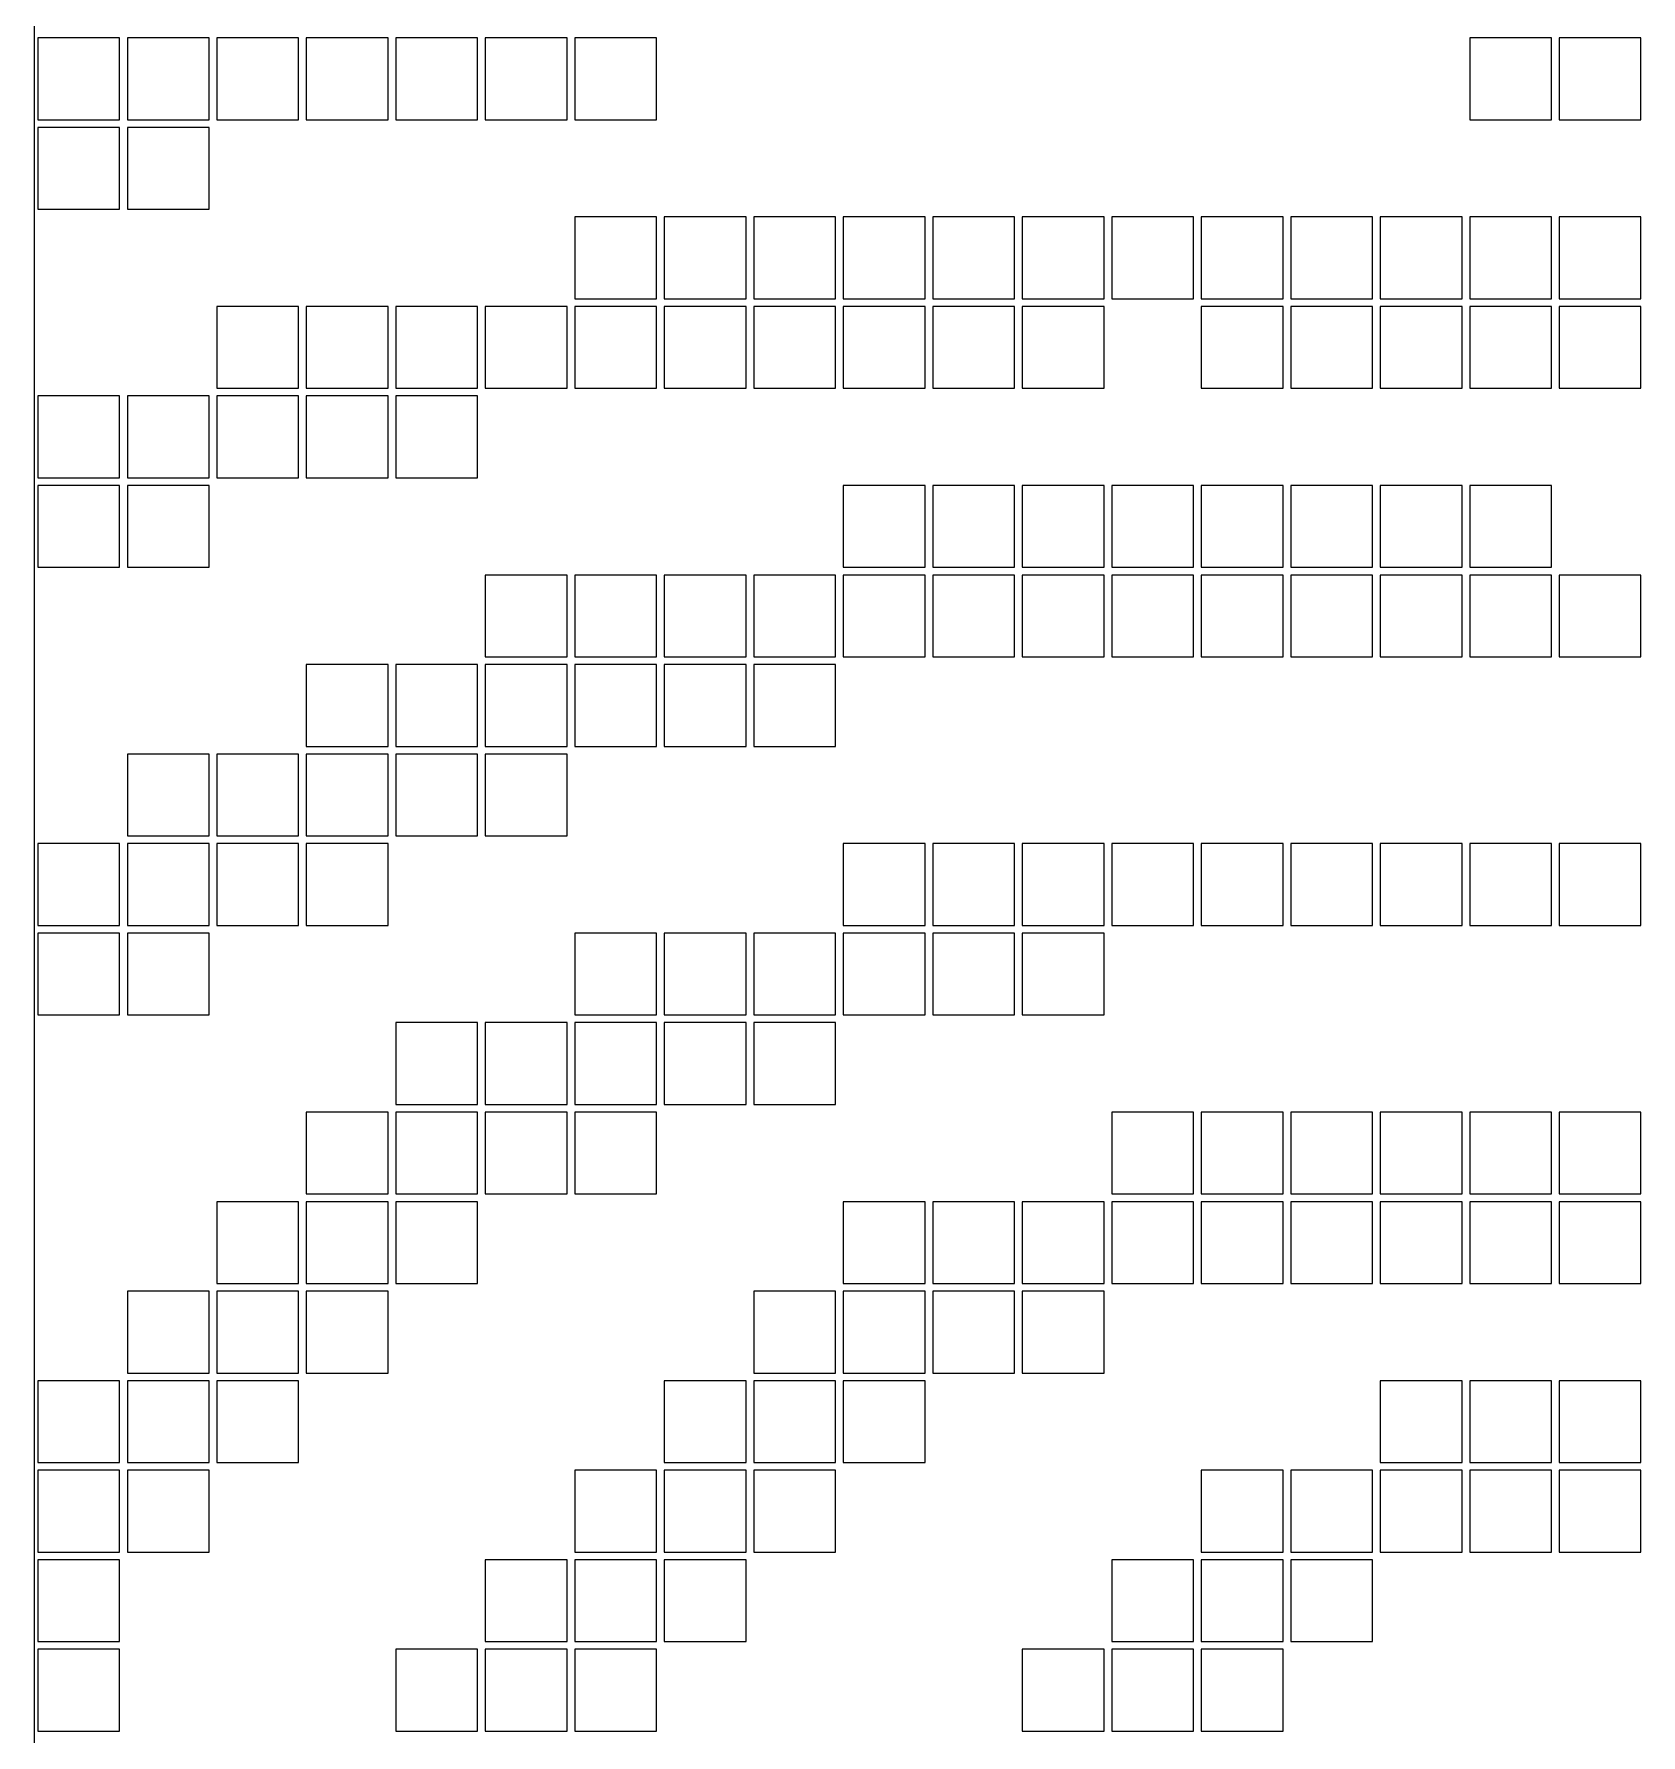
# Model space of a CAD drawing. Extents: x -243 to 243, y -243 to 243.
# Drawn here: x -243.2 to -128.3, y -121.6 to 0 of the extents above; entities that cross this region are included whole.
import ezdxf

# ---------------------------------------------------------------- set-up
doc = ezdxf.new("R2010")
doc.units = 0

msp = doc.modelspace()

# ---------------------------------------------------------------- linework, layer by layer
at = {"layer": 'BOARD'}
msp.add_line((-243.2, 243.2), (-243.2, -243.2), dxfattribs=at)
at = {"layer": 'PATCHES'}
for p, q in [((-237.075, -0.275), (-242.925, -0.275)), ((-242.925, -0.275), (-242.925, -6.125)), ((-237.075, -6.125), (-237.075, -0.275)), ((-230.675, -0.275), (-236.525, -0.275)), ((-236.525, -0.275), (-236.525, -6.125)), ((-230.675, -6.125), (-230.675, -0.275)), ((-224.275, -0.275), (-230.125, -0.275)), ((-230.125, -0.275), (-230.125, -6.125)), ((-224.275, -6.125), (-224.275, -0.275)), ((-217.875, -0.275), (-223.725, -0.275)), ((-223.725, -0.275), (-223.725, -6.125)), ((-217.875, -6.125), (-217.875, -0.275)), ((-211.475, -0.275), (-217.325, -0.275)), ((-217.325, -0.275), (-217.325, -6.125)), ((-211.475, -6.125), (-211.475, -0.275)), ((-205.075, -0.275), (-210.925, -0.275)), ((-210.925, -0.275), (-210.925, -6.125)), ((-205.075, -6.125), (-205.075, -0.275)), ((-198.675, -0.275), (-204.525, -0.275)), ((-204.525, -0.275), (-204.525, -6.125)), ((-198.675, -6.125), (-198.675, -0.275)), ((-134.675, -0.275), (-140.525, -0.275)), ((-140.525, -0.275), (-140.525, -6.125)), ((-134.675, -6.125), (-134.675, -0.275)), ((-128.275, -0.275), (-134.125, -0.275)), ((-134.125, -0.275), (-134.125, -6.125)), ((-128.275, -6.125), (-128.275, -0.275)), ((-242.925, -6.125), (-237.075, -6.125)), ((-237.075, -6.675), (-242.925, -6.675)), ((-242.925, -6.675), (-242.925, -12.525)), ((-237.075, -12.525), (-237.075, -6.675)), ((-236.525, -6.125), (-230.675, -6.125)), ((-230.675, -6.675), (-236.525, -6.675)), ((-236.525, -6.675), (-236.525, -12.525)), ((-230.675, -12.525), (-230.675, -6.675)), ((-230.125, -6.125), (-224.275, -6.125)), ((-223.725, -6.125), (-217.875, -6.125)), ((-217.325, -6.125), (-211.475, -6.125)), ((-210.925, -6.125), (-205.075, -6.125)), ((-204.525, -6.125), (-198.675, -6.125)), ((-140.525, -6.125), (-134.675, -6.125)), ((-134.125, -6.125), (-128.275, -6.125)), ((-242.925, -12.525), (-237.075, -12.525)), ((-236.525, -12.525), (-230.675, -12.525)), ((-198.675, -13.075), (-204.525, -13.075)), ((-204.525, -13.075), (-204.525, -18.925)), ((-198.675, -18.925), (-198.675, -13.075)), ((-192.275, -13.075), (-198.125, -13.075)), ((-198.125, -13.075), (-198.125, -18.925)), ((-192.275, -18.925), (-192.275, -13.075)), ((-185.875, -13.075), (-191.725, -13.075)), ((-191.725, -13.075), (-191.725, -18.925)), ((-185.875, -18.925), (-185.875, -13.075)), ((-179.475, -13.075), (-185.325, -13.075)), ((-185.325, -13.075), (-185.325, -18.925)), ((-179.475, -18.925), (-179.475, -13.075)), ((-173.075, -13.075), (-178.925, -13.075)), ((-178.925, -13.075), (-178.925, -18.925)), ((-173.075, -18.925), (-173.075, -13.075)), ((-166.675, -13.075), (-172.525, -13.075)), ((-172.525, -13.075), (-172.525, -18.925)), ((-166.675, -18.925), (-166.675, -13.075)), ((-160.275, -13.075), (-166.125, -13.075)), ((-166.125, -13.075), (-166.125, -18.925)), ((-160.275, -18.925), (-160.275, -13.075)), ((-153.875, -13.075), (-159.725, -13.075)), ((-159.725, -13.075), (-159.725, -18.925)), ((-153.875, -18.925), (-153.875, -13.075)), ((-147.475, -13.075), (-153.325, -13.075)), ((-153.325, -13.075), (-153.325, -18.925)), ((-147.475, -18.925), (-147.475, -13.075)), ((-141.075, -13.075), (-146.925, -13.075)), ((-146.925, -13.075), (-146.925, -18.925)), ((-141.075, -18.925), (-141.075, -13.075)), ((-134.675, -13.075), (-140.525, -13.075)), ((-140.525, -13.075), (-140.525, -18.925)), ((-134.675, -18.925), (-134.675, -13.075)), ((-128.275, -13.075), (-134.125, -13.075)), ((-134.125, -13.075), (-134.125, -18.925)), ((-128.275, -18.925), (-128.275, -13.075)), ((-204.525, -18.925), (-198.675, -18.925)), ((-198.125, -18.925), (-192.275, -18.925)), ((-191.725, -18.925), (-185.875, -18.925)), ((-185.325, -18.925), (-179.475, -18.925)), ((-178.925, -18.925), (-173.075, -18.925)), ((-172.525, -18.925), (-166.675, -18.925)), ((-166.125, -18.925), (-160.275, -18.925)), ((-159.725, -18.925), (-153.875, -18.925)), ((-153.325, -18.925), (-147.475, -18.925)), ((-146.925, -18.925), (-141.075, -18.925)), ((-140.525, -18.925), (-134.675, -18.925)), ((-134.125, -18.925), (-128.275, -18.925)), ((-224.275, -19.475), (-230.125, -19.475)), ((-230.125, -19.475), (-230.125, -25.325)), ((-224.275, -25.325), (-224.275, -19.475)), ((-217.875, -19.475), (-223.725, -19.475)), ((-223.725, -19.475), (-223.725, -25.325)), ((-217.875, -25.325), (-217.875, -19.475)), ((-211.475, -19.475), (-217.325, -19.475)), ((-217.325, -19.475), (-217.325, -25.325)), ((-211.475, -25.325), (-211.475, -19.475)), ((-205.075, -19.475), (-210.925, -19.475)), ((-210.925, -19.475), (-210.925, -25.325)), ((-205.075, -25.325), (-205.075, -19.475)), ((-198.675, -19.475), (-204.525, -19.475)), ((-204.525, -19.475), (-204.525, -25.325)), ((-198.675, -25.325), (-198.675, -19.475)), ((-192.275, -19.475), (-198.125, -19.475)), ((-198.125, -19.475), (-198.125, -25.325)), ((-192.275, -25.325), (-192.275, -19.475)), ((-185.875, -19.475), (-191.725, -19.475)), ((-191.725, -19.475), (-191.725, -25.325)), ((-185.875, -25.325), (-185.875, -19.475)), ((-179.475, -19.475), (-185.325, -19.475)), ((-185.325, -19.475), (-185.325, -25.325)), ((-179.475, -25.325), (-179.475, -19.475)), ((-173.075, -19.475), (-178.925, -19.475)), ((-178.925, -19.475), (-178.925, -25.325)), ((-173.075, -25.325), (-173.075, -19.475)), ((-166.675, -19.475), (-172.525, -19.475)), ((-172.525, -19.475), (-172.525, -25.325)), ((-166.675, -25.325), (-166.675, -19.475)), ((-153.875, -19.475), (-159.725, -19.475)), ((-159.725, -19.475), (-159.725, -25.325)), ((-153.875, -25.325), (-153.875, -19.475)), ((-147.475, -19.475), (-153.325, -19.475)), ((-153.325, -19.475), (-153.325, -25.325)), ((-147.475, -25.325), (-147.475, -19.475)), ((-141.075, -19.475), (-146.925, -19.475)), ((-146.925, -19.475), (-146.925, -25.325)), ((-141.075, -25.325), (-141.075, -19.475)), ((-134.675, -19.475), (-140.525, -19.475)), ((-140.525, -19.475), (-140.525, -25.325)), ((-134.675, -25.325), (-134.675, -19.475)), ((-128.275, -19.475), (-134.125, -19.475)), ((-134.125, -19.475), (-134.125, -25.325)), ((-128.275, -25.325), (-128.275, -19.475)), ((-230.125, -25.325), (-224.275, -25.325)), ((-223.725, -25.325), (-217.875, -25.325)), ((-217.325, -25.325), (-211.475, -25.325)), ((-210.925, -25.325), (-205.075, -25.325)), ((-204.525, -25.325), (-198.675, -25.325)), ((-198.125, -25.325), (-192.275, -25.325)), ((-191.725, -25.325), (-185.875, -25.325)), ((-185.325, -25.325), (-179.475, -25.325)), ((-178.925, -25.325), (-173.075, -25.325)), ((-172.525, -25.325), (-166.675, -25.325)), ((-159.725, -25.325), (-153.875, -25.325)), ((-153.325, -25.325), (-147.475, -25.325)), ((-146.925, -25.325), (-141.075, -25.325)), ((-140.525, -25.325), (-134.675, -25.325)), ((-134.125, -25.325), (-128.275, -25.325)), ((-237.075, -25.875), (-242.925, -25.875)), ((-242.925, -25.875), (-242.925, -31.725)), ((-237.075, -31.725), (-237.075, -25.875)), ((-230.675, -25.875), (-236.525, -25.875)), ((-236.525, -25.875), (-236.525, -31.725)), ((-230.675, -31.725), (-230.675, -25.875)), ((-224.275, -25.875), (-230.125, -25.875)), ((-230.125, -25.875), (-230.125, -31.725)), ((-224.275, -31.725), (-224.275, -25.875)), ((-217.875, -25.875), (-223.725, -25.875)), ((-223.725, -25.875), (-223.725, -31.725)), ((-217.875, -31.725), (-217.875, -25.875)), ((-211.475, -25.875), (-217.325, -25.875)), ((-217.325, -25.875), (-217.325, -31.725)), ((-211.475, -31.725), (-211.475, -25.875)), ((-242.925, -31.725), (-237.075, -31.725)), ((-237.075, -32.275), (-242.925, -32.275)), ((-242.925, -32.275), (-242.925, -38.125)), ((-237.075, -38.125), (-237.075, -32.275)), ((-236.525, -31.725), (-230.675, -31.725)), ((-230.675, -32.275), (-236.525, -32.275)), ((-236.525, -32.275), (-236.525, -38.125)), ((-230.675, -38.125), (-230.675, -32.275)), ((-230.125, -31.725), (-224.275, -31.725)), ((-223.725, -31.725), (-217.875, -31.725)), ((-217.325, -31.725), (-211.475, -31.725)), ((-179.475, -32.275), (-185.325, -32.275)), ((-185.325, -32.275), (-185.325, -38.125)), ((-179.475, -38.125), (-179.475, -32.275)), ((-173.075, -32.275), (-178.925, -32.275)), ((-178.925, -32.275), (-178.925, -38.125)), ((-173.075, -38.125), (-173.075, -32.275)), ((-166.675, -32.275), (-172.525, -32.275)), ((-172.525, -32.275), (-172.525, -38.125)), ((-166.675, -38.125), (-166.675, -32.275)), ((-160.275, -32.275), (-166.125, -32.275)), ((-166.125, -32.275), (-166.125, -38.125)), ((-160.275, -38.125), (-160.275, -32.275)), ((-153.875, -32.275), (-159.725, -32.275)), ((-159.725, -32.275), (-159.725, -38.125)), ((-153.875, -38.125), (-153.875, -32.275)), ((-147.475, -32.275), (-153.325, -32.275)), ((-153.325, -32.275), (-153.325, -38.125)), ((-147.475, -38.125), (-147.475, -32.275)), ((-141.075, -32.275), (-146.925, -32.275)), ((-146.925, -32.275), (-146.925, -38.125)), ((-141.075, -38.125), (-141.075, -32.275)), ((-134.675, -32.275), (-140.525, -32.275)), ((-140.525, -32.275), (-140.525, -38.125)), ((-134.675, -38.125), (-134.675, -32.275)), ((-242.925, -38.125), (-237.075, -38.125)), ((-236.525, -38.125), (-230.675, -38.125)), ((-205.075, -38.675), (-210.925, -38.675)), ((-210.925, -38.675), (-210.925, -44.525)), ((-205.075, -44.525), (-205.075, -38.675)), ((-198.675, -38.675), (-204.525, -38.675)), ((-204.525, -38.675), (-204.525, -44.525)), ((-198.675, -44.525), (-198.675, -38.675)), ((-192.275, -38.675), (-198.125, -38.675)), ((-198.125, -38.675), (-198.125, -44.525)), ((-192.275, -44.525), (-192.275, -38.675)), ((-185.875, -38.675), (-191.725, -38.675)), ((-191.725, -38.675), (-191.725, -44.525)), ((-185.875, -44.525), (-185.875, -38.675)), ((-185.325, -38.125), (-179.475, -38.125)), ((-179.475, -38.675), (-185.325, -38.675)), ((-185.325, -38.675), (-185.325, -44.525)), ((-179.475, -44.525), (-179.475, -38.675)), ((-178.925, -38.125), (-173.075, -38.125)), ((-173.075, -38.675), (-178.925, -38.675)), ((-178.925, -38.675), (-178.925, -44.525)), ((-173.075, -44.525), (-173.075, -38.675)), ((-172.525, -38.125), (-166.675, -38.125)), ((-166.675, -38.675), (-172.525, -38.675)), ((-172.525, -38.675), (-172.525, -44.525)), ((-166.675, -44.525), (-166.675, -38.675)), ((-166.125, -38.125), (-160.275, -38.125)), ((-160.275, -38.675), (-166.125, -38.675)), ((-166.125, -38.675), (-166.125, -44.525)), ((-160.275, -44.525), (-160.275, -38.675)), ((-159.725, -38.125), (-153.875, -38.125)), ((-153.875, -38.675), (-159.725, -38.675)), ((-159.725, -38.675), (-159.725, -44.525)), ((-153.875, -44.525), (-153.875, -38.675)), ((-153.325, -38.125), (-147.475, -38.125)), ((-147.475, -38.675), (-153.325, -38.675)), ((-153.325, -38.675), (-153.325, -44.525)), ((-147.475, -44.525), (-147.475, -38.675)), ((-146.925, -38.125), (-141.075, -38.125)), ((-141.075, -38.675), (-146.925, -38.675)), ((-146.925, -38.675), (-146.925, -44.525)), ((-141.075, -44.525), (-141.075, -38.675)), ((-140.525, -38.125), (-134.675, -38.125)), ((-134.675, -38.675), (-140.525, -38.675)), ((-140.525, -38.675), (-140.525, -44.525)), ((-134.675, -44.525), (-134.675, -38.675)), ((-128.275, -38.675), (-134.125, -38.675)), ((-134.125, -38.675), (-134.125, -44.525)), ((-128.275, -44.525), (-128.275, -38.675)), ((-210.925, -44.525), (-205.075, -44.525)), ((-204.525, -44.525), (-198.675, -44.525)), ((-198.125, -44.525), (-192.275, -44.525)), ((-191.725, -44.525), (-185.875, -44.525)), ((-185.325, -44.525), (-179.475, -44.525)), ((-178.925, -44.525), (-173.075, -44.525)), ((-172.525, -44.525), (-166.675, -44.525)), ((-166.125, -44.525), (-160.275, -44.525)), ((-159.725, -44.525), (-153.875, -44.525)), ((-153.325, -44.525), (-147.475, -44.525)), ((-146.925, -44.525), (-141.075, -44.525)), ((-140.525, -44.525), (-134.675, -44.525)), ((-134.125, -44.525), (-128.275, -44.525)), ((-217.875, -45.075), (-223.725, -45.075)), ((-223.725, -45.075), (-223.725, -50.925)), ((-217.875, -50.925), (-217.875, -45.075)), ((-211.475, -45.075), (-217.325, -45.075)), ((-217.325, -45.075), (-217.325, -50.925)), ((-211.475, -50.925), (-211.475, -45.075)), ((-205.075, -45.075), (-210.925, -45.075)), ((-210.925, -45.075), (-210.925, -50.925)), ((-205.075, -50.925), (-205.075, -45.075)), ((-198.675, -45.075), (-204.525, -45.075)), ((-204.525, -45.075), (-204.525, -50.925)), ((-198.675, -50.925), (-198.675, -45.075)), ((-192.275, -45.075), (-198.125, -45.075)), ((-198.125, -45.075), (-198.125, -50.925)), ((-192.275, -50.925), (-192.275, -45.075)), ((-185.875, -45.075), (-191.725, -45.075)), ((-191.725, -45.075), (-191.725, -50.925)), ((-185.875, -50.925), (-185.875, -45.075)), ((-223.725, -50.925), (-217.875, -50.925)), ((-217.325, -50.925), (-211.475, -50.925)), ((-210.925, -50.925), (-205.075, -50.925)), ((-204.525, -50.925), (-198.675, -50.925)), ((-198.125, -50.925), (-192.275, -50.925)), ((-191.725, -50.925), (-185.875, -50.925)), ((-230.675, -51.475), (-236.525, -51.475)), ((-236.525, -51.475), (-236.525, -57.325)), ((-230.675, -57.325), (-230.675, -51.475)), ((-224.275, -51.475), (-230.125, -51.475)), ((-230.125, -51.475), (-230.125, -57.325)), ((-224.275, -57.325), (-224.275, -51.475)), ((-217.875, -51.475), (-223.725, -51.475)), ((-223.725, -51.475), (-223.725, -57.325)), ((-217.875, -57.325), (-217.875, -51.475)), ((-211.475, -51.475), (-217.325, -51.475)), ((-217.325, -51.475), (-217.325, -57.325)), ((-211.475, -57.325), (-211.475, -51.475)), ((-205.075, -51.475), (-210.925, -51.475)), ((-210.925, -51.475), (-210.925, -57.325)), ((-205.075, -57.325), (-205.075, -51.475)), ((-237.075, -57.875), (-242.925, -57.875)), ((-242.925, -57.875), (-242.925, -63.725)), ((-237.075, -63.725), (-237.075, -57.875)), ((-236.525, -57.325), (-230.675, -57.325)), ((-230.675, -57.875), (-236.525, -57.875)), ((-236.525, -57.875), (-236.525, -63.725)), ((-230.675, -63.725), (-230.675, -57.875)), ((-230.125, -57.325), (-224.275, -57.325)), ((-224.275, -57.875), (-230.125, -57.875)), ((-230.125, -57.875), (-230.125, -63.725)), ((-224.275, -63.725), (-224.275, -57.875)), ((-223.725, -57.325), (-217.875, -57.325)), ((-217.875, -57.875), (-223.725, -57.875)), ((-223.725, -57.875), (-223.725, -63.725)), ((-217.875, -63.725), (-217.875, -57.875)), ((-217.325, -57.325), (-211.475, -57.325)), ((-210.925, -57.325), (-205.075, -57.325)), ((-179.475, -57.875), (-185.325, -57.875)), ((-185.325, -57.875), (-185.325, -63.725)), ((-179.475, -63.725), (-179.475, -57.875)), ((-173.075, -57.875), (-178.925, -57.875)), ((-178.925, -57.875), (-178.925, -63.725)), ((-173.075, -63.725), (-173.075, -57.875)), ((-166.675, -57.875), (-172.525, -57.875)), ((-172.525, -57.875), (-172.525, -63.725)), ((-166.675, -63.725), (-166.675, -57.875)), ((-160.275, -57.875), (-166.125, -57.875)), ((-166.125, -57.875), (-166.125, -63.725)), ((-160.275, -63.725), (-160.275, -57.875)), ((-153.875, -57.875), (-159.725, -57.875)), ((-159.725, -57.875), (-159.725, -63.725)), ((-153.875, -63.725), (-153.875, -57.875)), ((-147.475, -57.875), (-153.325, -57.875)), ((-153.325, -57.875), (-153.325, -63.725)), ((-147.475, -63.725), (-147.475, -57.875)), ((-141.075, -57.875), (-146.925, -57.875)), ((-146.925, -57.875), (-146.925, -63.725)), ((-141.075, -63.725), (-141.075, -57.875)), ((-134.675, -57.875), (-140.525, -57.875)), ((-140.525, -57.875), (-140.525, -63.725)), ((-134.675, -63.725), (-134.675, -57.875)), ((-128.275, -57.875), (-134.125, -57.875)), ((-134.125, -57.875), (-134.125, -63.725)), ((-128.275, -63.725), (-128.275, -57.875)), ((-242.925, -63.725), (-237.075, -63.725)), ((-237.075, -64.275), (-242.925, -64.275)), ((-242.925, -64.275), (-242.925, -70.125)), ((-237.075, -70.125), (-237.075, -64.275)), ((-236.525, -63.725), (-230.675, -63.725)), ((-230.675, -64.275), (-236.525, -64.275)), ((-236.525, -64.275), (-236.525, -70.125)), ((-230.675, -70.125), (-230.675, -64.275)), ((-230.125, -63.725), (-224.275, -63.725)), ((-223.725, -63.725), (-217.875, -63.725)), ((-198.675, -64.275), (-204.525, -64.275)), ((-204.525, -64.275), (-204.525, -70.125)), ((-198.675, -70.125), (-198.675, -64.275)), ((-192.275, -64.275), (-198.125, -64.275)), ((-198.125, -64.275), (-198.125, -70.125)), ((-192.275, -70.125), (-192.275, -64.275)), ((-185.875, -64.275), (-191.725, -64.275)), ((-191.725, -64.275), (-191.725, -70.125)), ((-185.875, -70.125), (-185.875, -64.275)), ((-185.325, -63.725), (-179.475, -63.725)), ((-179.475, -64.275), (-185.325, -64.275)), ((-185.325, -64.275), (-185.325, -70.125)), ((-179.475, -70.125), (-179.475, -64.275)), ((-178.925, -63.725), (-173.075, -63.725)), ((-173.075, -64.275), (-178.925, -64.275)), ((-178.925, -64.275), (-178.925, -70.125)), ((-173.075, -70.125), (-173.075, -64.275)), ((-172.525, -63.725), (-166.675, -63.725)), ((-166.675, -64.275), (-172.525, -64.275)), ((-172.525, -64.275), (-172.525, -70.125)), ((-166.675, -70.125), (-166.675, -64.275)), ((-166.125, -63.725), (-160.275, -63.725)), ((-159.725, -63.725), (-153.875, -63.725)), ((-153.325, -63.725), (-147.475, -63.725)), ((-146.925, -63.725), (-141.075, -63.725)), ((-140.525, -63.725), (-134.675, -63.725)), ((-134.125, -63.725), (-128.275, -63.725)), ((-242.925, -70.125), (-237.075, -70.125)), ((-236.525, -70.125), (-230.675, -70.125)), ((-204.525, -70.125), (-198.675, -70.125)), ((-198.125, -70.125), (-192.275, -70.125)), ((-191.725, -70.125), (-185.875, -70.125)), ((-185.325, -70.125), (-179.475, -70.125)), ((-178.925, -70.125), (-173.075, -70.125)), ((-172.525, -70.125), (-166.675, -70.125)), ((-211.475, -70.675), (-217.325, -70.675)), ((-217.325, -70.675), (-217.325, -76.525)), ((-211.475, -76.525), (-211.475, -70.675)), ((-205.075, -70.675), (-210.925, -70.675)), ((-210.925, -70.675), (-210.925, -76.525)), ((-205.075, -76.525), (-205.075, -70.675)), ((-198.675, -70.675), (-204.525, -70.675)), ((-204.525, -70.675), (-204.525, -76.525)), ((-198.675, -76.525), (-198.675, -70.675)), ((-192.275, -70.675), (-198.125, -70.675)), ((-198.125, -70.675), (-198.125, -76.525)), ((-192.275, -76.525), (-192.275, -70.675)), ((-185.875, -70.675), (-191.725, -70.675)), ((-191.725, -70.675), (-191.725, -76.525)), ((-185.875, -76.525), (-185.875, -70.675)), ((-217.325, -76.525), (-211.475, -76.525)), ((-210.925, -76.525), (-205.075, -76.525)), ((-204.525, -76.525), (-198.675, -76.525)), ((-198.125, -76.525), (-192.275, -76.525)), ((-191.725, -76.525), (-185.875, -76.525)), ((-217.875, -77.075), (-223.725, -77.075)), ((-223.725, -77.075), (-223.725, -82.925)), ((-217.875, -82.925), (-217.875, -77.075)), ((-211.475, -77.075), (-217.325, -77.075)), ((-217.325, -77.075), (-217.325, -82.925)), ((-211.475, -82.925), (-211.475, -77.075)), ((-205.075, -77.075), (-210.925, -77.075)), ((-210.925, -77.075), (-210.925, -82.925)), ((-205.075, -82.925), (-205.075, -77.075)), ((-198.675, -77.075), (-204.525, -77.075)), ((-204.525, -77.075), (-204.525, -82.925)), ((-198.675, -82.925), (-198.675, -77.075)), ((-160.275, -77.075), (-166.125, -77.075)), ((-166.125, -77.075), (-166.125, -82.925)), ((-160.275, -82.925), (-160.275, -77.075)), ((-153.875, -77.075), (-159.725, -77.075)), ((-159.725, -77.075), (-159.725, -82.925)), ((-153.875, -82.925), (-153.875, -77.075)), ((-147.475, -77.075), (-153.325, -77.075)), ((-153.325, -77.075), (-153.325, -82.925)), ((-147.475, -82.925), (-147.475, -77.075)), ((-141.075, -77.075), (-146.925, -77.075)), ((-146.925, -77.075), (-146.925, -82.925)), ((-141.075, -82.925), (-141.075, -77.075)), ((-134.675, -77.075), (-140.525, -77.075)), ((-140.525, -77.075), (-140.525, -82.925)), ((-134.675, -82.925), (-134.675, -77.075)), ((-128.275, -77.075), (-134.125, -77.075)), ((-134.125, -77.075), (-134.125, -82.925)), ((-128.275, -82.925), (-128.275, -77.075)), ((-224.275, -83.475), (-230.125, -83.475)), ((-230.125, -83.475), (-230.125, -89.325)), ((-224.275, -89.325), (-224.275, -83.475)), ((-223.725, -82.925), (-217.875, -82.925)), ((-217.875, -83.475), (-223.725, -83.475)), ((-223.725, -83.475), (-223.725, -89.325)), ((-217.875, -89.325), (-217.875, -83.475)), ((-217.325, -82.925), (-211.475, -82.925)), ((-211.475, -83.475), (-217.325, -83.475)), ((-217.325, -83.475), (-217.325, -89.325)), ((-211.475, -89.325), (-211.475, -83.475)), ((-210.925, -82.925), (-205.075, -82.925)), ((-204.525, -82.925), (-198.675, -82.925)), ((-179.475, -83.475), (-185.325, -83.475)), ((-185.325, -83.475), (-185.325, -89.325)), ((-179.475, -89.325), (-179.475, -83.475)), ((-173.075, -83.475), (-178.925, -83.475)), ((-178.925, -83.475), (-178.925, -89.325)), ((-173.075, -89.325), (-173.075, -83.475)), ((-166.675, -83.475), (-172.525, -83.475)), ((-172.525, -83.475), (-172.525, -89.325)), ((-166.675, -89.325), (-166.675, -83.475)), ((-166.125, -82.925), (-160.275, -82.925)), ((-160.275, -83.475), (-166.125, -83.475)), ((-166.125, -83.475), (-166.125, -89.325)), ((-160.275, -89.325), (-160.275, -83.475)), ((-159.725, -82.925), (-153.875, -82.925)), ((-153.875, -83.475), (-159.725, -83.475)), ((-159.725, -83.475), (-159.725, -89.325)), ((-153.875, -89.325), (-153.875, -83.475)), ((-153.325, -82.925), (-147.475, -82.925)), ((-147.475, -83.475), (-153.325, -83.475)), ((-153.325, -83.475), (-153.325, -89.325)), ((-147.475, -89.325), (-147.475, -83.475)), ((-146.925, -82.925), (-141.075, -82.925)), ((-141.075, -83.475), (-146.925, -83.475)), ((-146.925, -83.475), (-146.925, -89.325)), ((-141.075, -89.325), (-141.075, -83.475)), ((-140.525, -82.925), (-134.675, -82.925)), ((-134.675, -83.475), (-140.525, -83.475)), ((-140.525, -83.475), (-140.525, -89.325)), ((-134.675, -89.325), (-134.675, -83.475)), ((-134.125, -82.925), (-128.275, -82.925)), ((-128.275, -83.475), (-134.125, -83.475)), ((-134.125, -83.475), (-134.125, -89.325)), ((-128.275, -89.325), (-128.275, -83.475)), ((-230.675, -89.875), (-236.525, -89.875)), ((-236.525, -89.875), (-236.525, -95.725)), ((-230.675, -95.725), (-230.675, -89.875)), ((-230.125, -89.325), (-224.275, -89.325)), ((-224.275, -89.875), (-230.125, -89.875)), ((-230.125, -89.875), (-230.125, -95.725)), ((-224.275, -95.725), (-224.275, -89.875)), ((-223.725, -89.325), (-217.875, -89.325)), ((-217.875, -89.875), (-223.725, -89.875)), ((-223.725, -89.875), (-223.725, -95.725)), ((-217.875, -95.725), (-217.875, -89.875)), ((-217.325, -89.325), (-211.475, -89.325)), ((-185.875, -89.875), (-191.725, -89.875)), ((-191.725, -89.875), (-191.725, -95.725)), ((-185.875, -95.725), (-185.875, -89.875)), ((-185.325, -89.325), (-179.475, -89.325)), ((-179.475, -89.875), (-185.325, -89.875)), ((-185.325, -89.875), (-185.325, -95.725)), ((-179.475, -95.725), (-179.475, -89.875)), ((-178.925, -89.325), (-173.075, -89.325)), ((-173.075, -89.875), (-178.925, -89.875)), ((-178.925, -89.875), (-178.925, -95.725)), ((-173.075, -95.725), (-173.075, -89.875)), ((-172.525, -89.325), (-166.675, -89.325)), ((-166.675, -89.875), (-172.525, -89.875)), ((-172.525, -89.875), (-172.525, -95.725)), ((-166.675, -95.725), (-166.675, -89.875)), ((-166.125, -89.325), (-160.275, -89.325)), ((-159.725, -89.325), (-153.875, -89.325)), ((-153.325, -89.325), (-147.475, -89.325)), ((-146.925, -89.325), (-141.075, -89.325)), ((-140.525, -89.325), (-134.675, -89.325)), ((-134.125, -89.325), (-128.275, -89.325)), ((-236.525, -95.725), (-230.675, -95.725)), ((-230.125, -95.725), (-224.275, -95.725)), ((-223.725, -95.725), (-217.875, -95.725)), ((-191.725, -95.725), (-185.875, -95.725)), ((-185.325, -95.725), (-179.475, -95.725)), ((-178.925, -95.725), (-173.075, -95.725)), ((-172.525, -95.725), (-166.675, -95.725)), ((-237.075, -96.275), (-242.925, -96.275)), ((-242.925, -96.275), (-242.925, -102.125)), ((-237.075, -102.125), (-237.075, -96.275)), ((-230.675, -96.275), (-236.525, -96.275)), ((-236.525, -96.275), (-236.525, -102.125)), ((-230.675, -102.125), (-230.675, -96.275)), ((-224.275, -96.275), (-230.125, -96.275)), ((-230.125, -96.275), (-230.125, -102.125)), ((-224.275, -102.125), (-224.275, -96.275)), ((-192.275, -96.275), (-198.125, -96.275)), ((-198.125, -96.275), (-198.125, -102.125)), ((-192.275, -102.125), (-192.275, -96.275)), ((-185.875, -96.275), (-191.725, -96.275)), ((-191.725, -96.275), (-191.725, -102.125)), ((-185.875, -102.125), (-185.875, -96.275)), ((-179.475, -96.275), (-185.325, -96.275)), ((-185.325, -96.275), (-185.325, -102.125)), ((-179.475, -102.125), (-179.475, -96.275)), ((-141.075, -96.275), (-146.925, -96.275)), ((-146.925, -96.275), (-146.925, -102.125)), ((-141.075, -102.125), (-141.075, -96.275)), ((-134.675, -96.275), (-140.525, -96.275)), ((-140.525, -96.275), (-140.525, -102.125)), ((-134.675, -102.125), (-134.675, -96.275)), ((-128.275, -96.275), (-134.125, -96.275)), ((-134.125, -96.275), (-134.125, -102.125)), ((-128.275, -102.125), (-128.275, -96.275)), ((-242.925, -102.125), (-237.075, -102.125)), ((-236.525, -102.125), (-230.675, -102.125)), ((-230.125, -102.125), (-224.275, -102.125)), ((-198.125, -102.125), (-192.275, -102.125)), ((-191.725, -102.125), (-185.875, -102.125)), ((-185.325, -102.125), (-179.475, -102.125)), ((-146.925, -102.125), (-141.075, -102.125)), ((-140.525, -102.125), (-134.675, -102.125)), ((-134.125, -102.125), (-128.275, -102.125)), ((-237.075, -102.675), (-242.925, -102.675)), ((-242.925, -102.675), (-242.925, -108.525)), ((-237.075, -108.525), (-237.075, -102.675)), ((-230.675, -102.675), (-236.525, -102.675)), ((-236.525, -102.675), (-236.525, -108.525)), ((-230.675, -108.525), (-230.675, -102.675)), ((-198.675, -102.675), (-204.525, -102.675)), ((-204.525, -102.675), (-204.525, -108.525)), ((-198.675, -108.525), (-198.675, -102.675)), ((-192.275, -102.675), (-198.125, -102.675)), ((-198.125, -102.675), (-198.125, -108.525)), ((-192.275, -108.525), (-192.275, -102.675)), ((-185.875, -102.675), (-191.725, -102.675)), ((-191.725, -102.675), (-191.725, -108.525)), ((-185.875, -108.525), (-185.875, -102.675)), ((-153.875, -102.675), (-159.725, -102.675)), ((-159.725, -102.675), (-159.725, -108.525)), ((-153.875, -108.525), (-153.875, -102.675)), ((-147.475, -102.675), (-153.325, -102.675)), ((-153.325, -102.675), (-153.325, -108.525)), ((-147.475, -108.525), (-147.475, -102.675)), ((-141.075, -102.675), (-146.925, -102.675)), ((-146.925, -102.675), (-146.925, -108.525)), ((-141.075, -108.525), (-141.075, -102.675)), ((-134.675, -102.675), (-140.525, -102.675)), ((-140.525, -102.675), (-140.525, -108.525)), ((-134.675, -108.525), (-134.675, -102.675)), ((-128.275, -102.675), (-134.125, -102.675)), ((-134.125, -102.675), (-134.125, -108.525)), ((-128.275, -108.525), (-128.275, -102.675)), ((-242.925, -108.525), (-237.075, -108.525)), ((-237.075, -109.075), (-242.925, -109.075)), ((-242.925, -109.075), (-242.925, -114.925)), ((-237.075, -114.925), (-237.075, -109.075)), ((-236.525, -108.525), (-230.675, -108.525)), ((-205.075, -109.075), (-210.925, -109.075)), ((-210.925, -109.075), (-210.925, -114.925)), ((-205.075, -114.925), (-205.075, -109.075)), ((-204.525, -108.525), (-198.675, -108.525)), ((-198.675, -109.075), (-204.525, -109.075)), ((-204.525, -109.075), (-204.525, -114.925)), ((-198.675, -114.925), (-198.675, -109.075)), ((-198.125, -108.525), (-192.275, -108.525)), ((-192.275, -109.075), (-198.125, -109.075)), ((-198.125, -109.075), (-198.125, -114.925)), ((-192.275, -114.925), (-192.275, -109.075)), ((-191.725, -108.525), (-185.875, -108.525)), ((-160.275, -109.075), (-166.125, -109.075)), ((-166.125, -109.075), (-166.125, -114.925)), ((-160.275, -114.925), (-160.275, -109.075)), ((-159.725, -108.525), (-153.875, -108.525)), ((-153.875, -109.075), (-159.725, -109.075)), ((-159.725, -109.075), (-159.725, -114.925)), ((-153.875, -114.925), (-153.875, -109.075)), ((-153.325, -108.525), (-147.475, -108.525)), ((-147.475, -109.075), (-153.325, -109.075)), ((-153.325, -109.075), (-153.325, -114.925)), ((-147.475, -114.925), (-147.475, -109.075)), ((-146.925, -108.525), (-141.075, -108.525)), ((-140.525, -108.525), (-134.675, -108.525)), ((-134.125, -108.525), (-128.275, -108.525)), ((-242.925, -114.925), (-237.075, -114.925)), ((-237.075, -115.475), (-242.925, -115.475)), ((-242.925, -115.475), (-242.925, -121.325)), ((-237.075, -121.325), (-237.075, -115.475)), ((-211.475, -115.475), (-217.325, -115.475)), ((-217.325, -115.475), (-217.325, -121.325)), ((-211.475, -121.325), (-211.475, -115.475)), ((-210.925, -114.925), (-205.075, -114.925)), ((-205.075, -115.475), (-210.925, -115.475)), ((-210.925, -115.475), (-210.925, -121.325)), ((-205.075, -121.325), (-205.075, -115.475)), ((-204.525, -114.925), (-198.675, -114.925)), ((-198.675, -115.475), (-204.525, -115.475)), ((-204.525, -115.475), (-204.525, -121.325)), ((-198.675, -121.325), (-198.675, -115.475)), ((-198.125, -114.925), (-192.275, -114.925)), ((-166.675, -115.475), (-172.525, -115.475)), ((-172.525, -115.475), (-172.525, -121.325)), ((-166.675, -121.325), (-166.675, -115.475)), ((-166.125, -114.925), (-160.275, -114.925)), ((-160.275, -115.475), (-166.125, -115.475)), ((-166.125, -115.475), (-166.125, -121.325)), ((-160.275, -121.325), (-160.275, -115.475)), ((-159.725, -114.925), (-153.875, -114.925)), ((-153.875, -115.475), (-159.725, -115.475)), ((-159.725, -115.475), (-159.725, -121.325)), ((-153.875, -121.325), (-153.875, -115.475)), ((-153.325, -114.925), (-147.475, -114.925)), ((-242.925, -121.325), (-237.075, -121.325)), ((-217.325, -121.325), (-211.475, -121.325)), ((-210.925, -121.325), (-205.075, -121.325)), ((-204.525, -121.325), (-198.675, -121.325)), ((-172.525, -121.325), (-166.675, -121.325)), ((-166.125, -121.325), (-160.275, -121.325)), ((-159.725, -121.325), (-153.875, -121.325))]:
    msp.add_line(p, q, dxfattribs=at)

doc.saveas('drawing.dxf')
